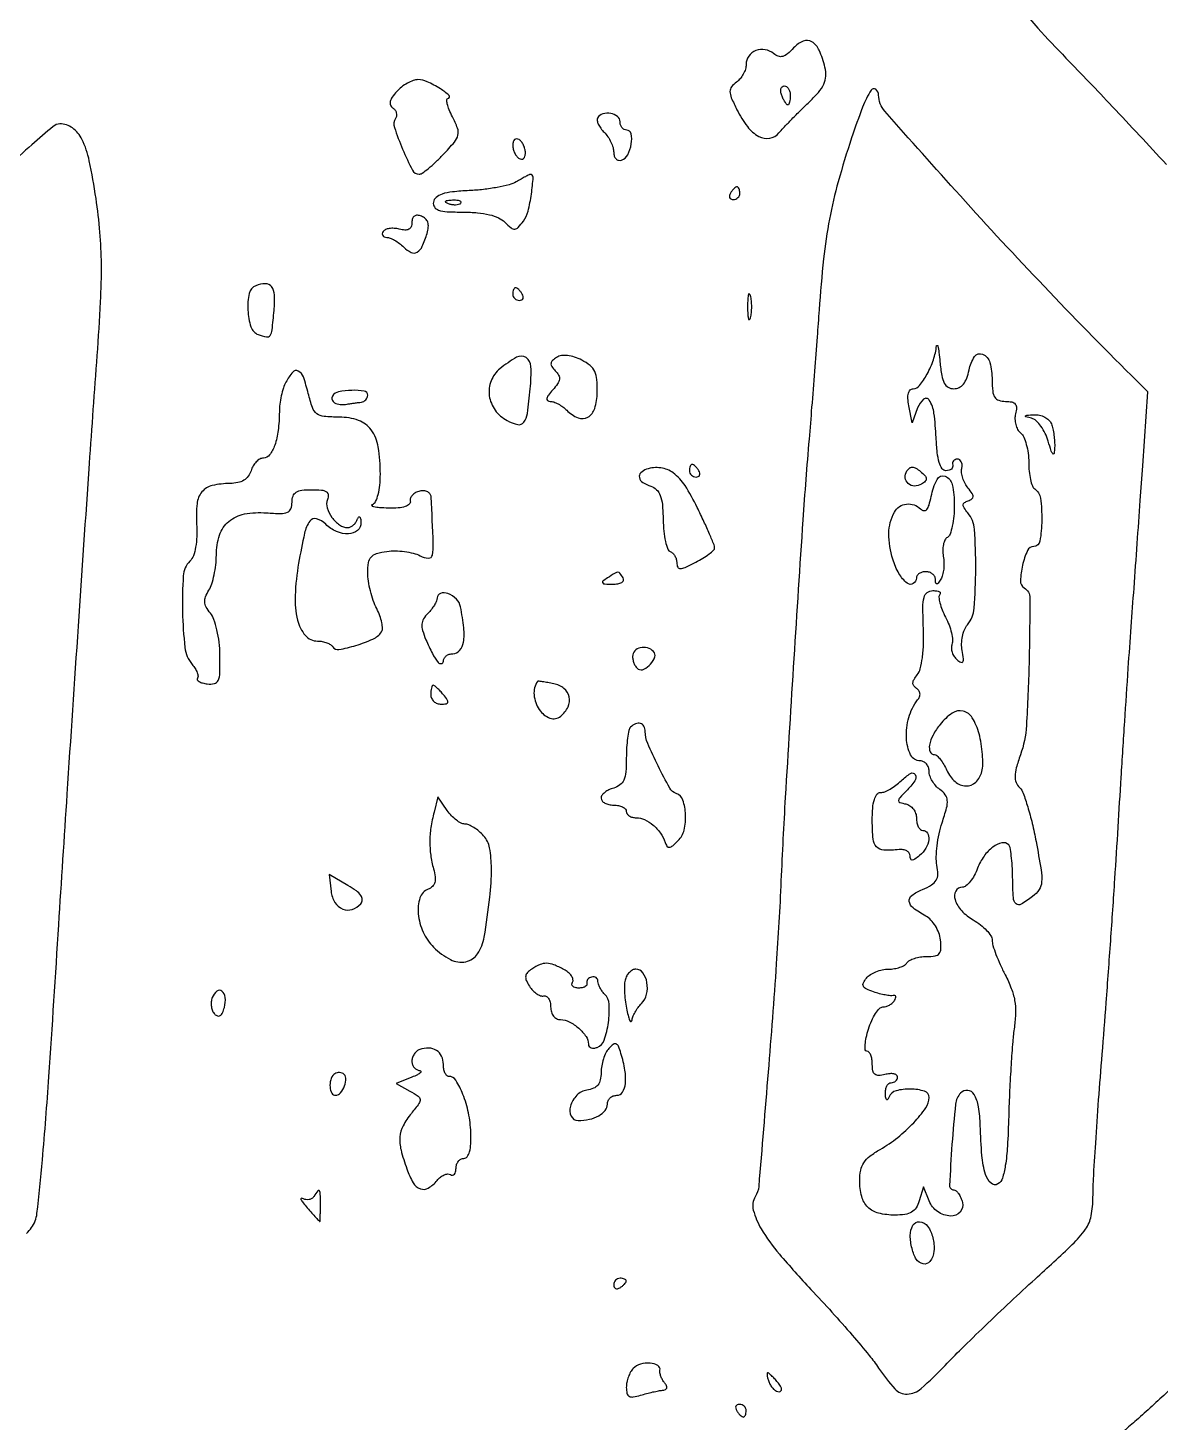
# Model space of a CAD drawing. Extents: x 0 to 5034, y 0 to 2560.
# Drawn here: x 2512.1 to 2691.6, y 747.2 to 968.2 of the extents above; entities that cross this region are included whole.
import ezdxf

# ---------------------------------------------------------------- set-up
doc = ezdxf.new("R2010")
doc.units = 0

msp = doc.modelspace()

# ---------------------------------------------------------------- linework, layer by layer
for points in [[(2669.770498, 971.151435, 0.027545), (2672.237682, 968.156867, 0.006436), (2676.707455, 963.426543, -0.003534), (2684.049603, 955.746197, -0.002148), (2692.626357, 946.567765, -0.002056)], [(2511.905684, 777.094746, 0.038576), (2512.69696, 778.029264, 0.129201), (2513.555437, 780.252545, 0.005425), (2514.414398, 788.756571, 0.005669), (2515.450567, 801.932601, 0.001072), (2517.01712, 826, -0.000764), (2518.355285, 846.755426, -0.000368), (2520.130812, 873.356098, -0.000355), (2521.889425, 899.142476, -0.001145), (2523.109836, 916.280165, 0.005336), (2523.643576, 924.780258, 0.014922), (2523.776087, 930.749063, 0.01916), (2523.543632, 935.803332, 0.015707), (2522.919521, 941.174158, 0.014555), (2521.860062, 947.124487, 0.061967), (2520.69502, 950.535985, 0.122338), (2519.192324, 952.333408, 0.163273), (2517.178571, 952.972511, 0.172345), (2516.13518, 952.582498, 0.005843), (2512.76183, 949.67869, 0.010403), (2508.836784, 946.071471, 0.007)], [(2844.973579, 743.827195, 0.003905), (2841.067807, 747.833485), (2831.059995, 757.939749), (2821.779997, 757.895782, -0.001872), (2803.66588, 757.877792, -0.000389), (2771.848122, 757.990098, -0.000407), (2739.868733, 758.153879, -0.001576), (2720.042856, 758.334051), (2699.585712, 758.584457), (2694.926028, 754.021815, -0.005453), (2692.823216, 752.007243, -0.003526), (2690.34757, 749.719314, -0.003544), (2687.896345, 747.517399, -0.006691), (2685.883172, 745.782116, 0.0036)]]:
    msp.add_lwpolyline(points, format="xyb")
for points in [[(2633.531366, 965.034659, -0.031435), (2632.569007, 964.097031, -0.107239), (2631.804118, 963.683263, -0.154312), (2631.100777, 963.700148, -0.090877), (2630.360943, 964.115407, 0.130905), (2628.995775, 964.745463, 0.137989), (2627.527755, 964.594934, 0.14704), (2626.418057, 963.718629, 0.153794), (2626, 962.391627, -0.077623), (2625.887177, 961.669272, -0.048391), (2625.547588, 960.880571, -0.047323), (2625.049177, 960.148691, -0.061826), (2624.459873, 959.594317, 0.066641), (2623.680583, 958.847, 0.1744), (2623.434445, 958.123511, 0.098057), (2623.647654, 957.137186, 0.013591), (2624.535847, 955.228598, 0.04734), (2626.196556, 952.564059, 0.103881), (2628.006954, 951.002237, 0.167862), (2629.727975, 950.702952, 0.181346), (2631.201803, 951.545317, -0.015708), (2631.915679, 952.352422, -0.004318), (2633.089622, 953.577153, -0.004359), (2634.444729, 954.942644, -0.004539), (2635.805422, 956.265817, 0.02173), (2637.45214, 957.981113, 0.070397), (2638.316305, 959.297271, 0.098423), (2638.626314, 960.541361, 0.072117), (2638.489618, 961.961111, 0.042664), (2637.583708, 964.647505, 0.152507), (2636.411518, 966.002463, 0.243363), (2635.043407, 966.10866, 0.109245)], [(2570.589845, 958.099277, 0.032565), (2569.893517, 957.221182, 0.09067), (2569.570665, 956.506885, 0.153264), (2569.604429, 955.949495, 0.164603), (2569.951169, 955.530179, -0.093008), (2570.316121, 955.197576, -0.096322), (2570.530173, 954.759169, -0.099229), (2570.560819, 954.283535, -0.105415), (2570.403609, 953.844036, 0.22196), (2570.236802, 952.421616, 0.019986), (2571.533915, 948.976255, 0.018697), (2573.093879, 945.640431, 0.281064), (2574.143176, 945, 0.157637), (2574.61995, 945.154145, 0.01478), (2575.610103, 945.914642, 0.017814), (2576.757272, 946.921077, 0.013077), (2577.958199, 948.113675, 0.015014), (2579.738562, 950.09231, 0.115602), (2580.302266, 951.195216, 0.150158), (2580.240447, 952.302408, 0.030856), (2579.441217, 954.113675, -0.020492), (2578.92384, 955.223371, -0.038617), (2578.61494, 956.161484, -0.054881), (2578.527687, 956.822466, -0.408547), (2578.72432, 957.031803, 0.660629), (2578.891817, 957.47385, 0.052008), (2577.523096, 958.539302, 0.030188), (2575.431539, 959.674252, 0.10964), (2573.963858, 960, 0.088392), (2573.207028, 959.86515, 0.040115), (2572.290515, 959.441663, 0.038075), (2571.370176, 958.826587, 0.04252)], [(2642.716802, 950.75, 0.012639), (2640.594914, 943.821533, 0.021233), (2639.211107, 937.896819, 0.019889), (2638.279282, 931.613109, 0.009573), (2637.561015, 923.5, -0.001438), (2637.25328, 919.235279, -0.000691), (2636.835177, 913.765625, -0.000685), (2636.383235, 908.059896, -0.00098), (2635.965495, 903, 0.004281), (2634.99396, 890.202202, 0.000944), (2633.556658, 868.229082, 0.000958), (2632.200745, 846.214665, 0.00404), (2631.519356, 833, -0.006456), (2630.777244, 819.843931, -0.00295), (2629.485338, 802.687534, -0.000547), (2627.993184, 784.565507, -0.118126), (2627.451035, 782.920773, 0.206791), (2627.137267, 780.783114, 0.069848), (2628.394307, 777.82284, 0.041195), (2631.268417, 773.825564, 0.012381), (2636.271445, 768.240467, -0.005518), (2639.605031, 764.620266, -0.005722), (2642.817237, 760.97055, -0.005532), (2645.525231, 757.750387, -0.024559), (2647, 755.765659, 0.036577), (2649.586331, 752.45416, 0.222243), (2651.539904, 751.63455, 0.172821), (2653.739314, 752.519141, 0.020975), (2657.55013, 756.189326, -0.007961), (2660.125234, 758.801922, -0.002949), (2663.830544, 762.40064, -0.002922), (2667.9202, 766.280383, -0.003519), (2671.810229, 769.876683, 0.004452), (2677.706399, 775.34809, 0.049789), (2679.801654, 777.764439, 0.106031), (2680.704334, 779.878345, 0.048636), (2680.990381, 782.876683, -0.014593), (2681.065647, 785.653055, -0.002005), (2681.414368, 791.429401, -0.002301), (2681.886462, 798.269394, -0.001945), (2682.447248, 805.5, 0.001762), (2683.08578, 813.694227, 0.001035), (2683.794714, 823.5, 0.001035), (2684.462851, 833.305935, 0.001767), (2684.975045, 841.5, -0.00092), (2685.455298, 849.397954, -0.000651), (2686.022165, 858.260618, -0.000657), (2686.585807, 866.725032, -0.001393), (2687.049358, 873.280828, 0.000341), (2687.495733, 879.410513, 0.000225), (2688.000774, 886.456045, 0.000227), (2688.485588, 893.306253, 0.00044), (2688.865709, 898.780828), (2689.669057, 910.5), (2687.084528, 913.074227, -0.00659), (2673.22374, 927.248572, -0.006911), (2659.962088, 941.56378, -0.002253), (2647.974539, 954.989018, -0.183101), (2647, 957.56101, 0.237552), (2646.541406, 958.471788, 0.436804), (2645.809039, 958.334148, 0.04923), (2644.47084, 955.653359, 0.010538)], [(2633, 957.5, -0.024748), (2632.971531, 956.925176, -0.039339), (2632.884553, 956.440625, -0.046727), (2632.758929, 956.096084, -0.289661), (2632.606989, 956, -0.222225), (2632.420671, 956.087111, -0.030693), (2632.160341, 956.440625, -0.030395), (2631.887494, 956.925442, -0.02136), (2631.638374, 957.5, -0.055937), (2631.488865, 958.074366, -0.100118), (2631.516384, 958.559375, -0.147206), (2631.710807, 958.877514, -0.184534), (2632.031385, 959, -0.152681), (2632.400789, 958.884506, -0.098158), (2632.715469, 958.559375, -0.08088), (2632.92777, 958.073532, -0.062722)], [(2602.44682, 953.913953, 0.188585), (2602.374546, 953.518537, 0.060176), (2602.561596, 952.939024, 0.0503), (2602.947337, 952.285077, 0.038006), (2603.490809, 951.652048, -0.047593), (2604.06843, 950.952591, -0.037541), (2604.556675, 950.100096, -0.038717), (2604.891387, 949.231155, -0.072698), (2605, 948.488095, 0.077691), (2605.094002, 947.88677, 0.120079), (2605.367188, 947.440345, 0.143859), (2605.774424, 947.219521, 0.133093), (2606.25, 947.244995, 0.198813), (2607.218573, 948.078606, 0.074377), (2607.79218, 949.814411, 0.090764), (2607.775582, 951.417636, 0.359207), (2607.069551, 952, -0.123873), (2606.661643, 952.102632, -0.100779), (2606.314181, 952.391667, -0.090693), (2606.0807, 952.824003, -0.078731), (2606, 953.333333, 0.231951), (2605.591972, 954.165571, 0.124929), (2604.520075, 954.632148, 0.113867), (2603.277986, 954.551572, 0.183438)], [(2589, 949.618034, 0.059645), (2589.074178, 948.99842, 0.050746), (2589.29375, 948.377112, 0.053126), (2589.617096, 947.846464, 0.091204), (2590, 947.5, 0.131946), (2590.379909, 947.386134, 0.190139), (2590.70625, 947.504138, 0.14379), (2590.926373, 947.853366, 0.069308), (2591, 948.381966, 0.059645), (2590.925822, 949.00158, 0.050746), (2590.70625, 949.622888, 0.053126), (2590.382904, 950.153536, 0.091204), (2590, 950.5, 0.131946), (2589.620091, 950.613866, 0.190139), (2589.29375, 950.495862, 0.14379), (2589.073627, 950.146634, 0.069308)], [(2589.535004, 943.799583, -0.067489), (2588.425814, 943.342642, -0.017616), (2586.541771, 942.919805, -0.017575), (2584.34113, 942.586317, -0.017154), (2582.104632, 942.404884, 0.014067), (2579.439893, 942.205256, 0.052028), (2577.791387, 941.859279, 0.096418), (2576.831753, 941.331189, 0.184489), (2576.408113, 940.574892, 0.18568), (2576.580103, 939.810974, 0.167062), (2577.22786, 939.317417, 0.067798), (2578.588099, 939.063357, 0.012316), (2581.159912, 939, -0.022424), (2583.411791, 938.898957, -0.0375), (2585.28118, 938.588359, -0.045842), (2586.746163, 938.084551, -0.090886), (2587.753754, 937.389103, 0.024349), (2588.740356, 936.49418, 0.190556), (2589.319145, 936.307868, 0.195266), (2589.860694, 936.570033, 0.02573), (2590.682326, 937.580232, 0.096845), (2591.41465, 939.142739, 0.025431), (2591.951133, 941.868359, 0.019686), (2592.228013, 944.517751, 0.469742), (2591.75, 944.969591, 0.088202), (2591.583222, 944.91855, 0.003257), (2590.99622, 944.613358, 0.005836), (2590.306021, 944.238411, 0.004058)], [(2623.5, 942, 0.082592), (2623.343488, 941.6179, 0.161196), (2623.3746, 941.29375, 0.182303), (2623.586039, 941.078288, 0.108972), (2623.940983, 941, 0.093332), (2624.345238, 941.076123, 0.09642), (2624.688914, 941.29375, 0.099167), (2624.918938, 941.618444, 0.105053), (2625, 942, 0.042167), (2624.967655, 942.382849, 0.061769), (2624.870461, 942.70625, 0.081139), (2624.727648, 942.92554, 0.210953), (2624.559017, 943, 0.151918), (2624.34829, 942.934461, 0.038439), (2624.066025, 942.70625, 0.035638), (2623.768994, 942.382774, 0.029505)], [(2580.729167, 940.395833, -0.126455), (2580.402231, 940.202593, -0.060344), (2579.916927, 940.123424, -0.05415), (2579.359369, 940.160852, -0.051402), (2578.8125, 940.316886, -0.054073), (2578.395823, 940.538436, -0.470617), (2578.37858, 940.720685, -0.168741), (2578.670344, 940.862007, -0.018894), (2579.416667, 940.921053, -0.028489), (2580.112848, 940.910055, -0.077125), (2580.592839, 940.799335, -0.208169), (2580.77538, 940.614691, -0.296942)], [(2573, 937.351984, -0.092422), (2572.874495, 936.678809, -0.180321), (2572.517189, 936.275873, -0.139038), (2571.904231, 936.143794, -0.047963), (2571.000996, 936.289489, 0.046215), (2570.194768, 936.422423, 0.054994), (2569.424696, 936.392509, 0.064046), (2568.801315, 936.21553, 0.15438), (2568.441979, 935.90612, 0.102532), (2568.316215, 935.560757, 0.178544), (2568.378538, 935.266173, 0.166416), (2568.62319, 935.068682, 0.087554), (2569.012412, 935, -0.097658), (2569.554372, 934.893127, -0.034153), (2570.270298, 934.540491, -0.032368), (2571.025143, 934.034347, -0.032515), (2571.707143, 933.435714, 0.085907), (2572.873431, 932.613601, 0.249227), (2573.82822, 932.657448, 0.154835), (2574.650884, 933.578243, 0.03234), (2575.417407, 935.631575, 0.050072), (2575.607821, 936.608143, 0.102377), (2575.521329, 937.380377, 0.125176), (2575.15712, 937.955358, 0.097986), (2574.529801, 938.350191, 0.073234), (2573.881153, 938.495378, 0.164493), (2573.398677, 938.371117, 0.170326), (2573.101322, 937.984195, 0.079625)], [(2548.25, 927.333333, 0.249411), (2547.212593, 926.105277, 0.065914), (2546.997806, 923.457891, 0.065139), (2547.481504, 920.811447, 0.227171), (2548.643128, 919.58345, 0.043788), (2549.94747, 919.209951, 0.304263), (2550.528681, 919.455243, 0.11783), (2550.840538, 920.31994, 0.005617), (2551.151137, 923.405541, 0.031928), (2551.213243, 925.864277, 0.15052), (2550.751412, 927.18082, 0.245099), (2549.787813, 927.650934, 0.088652)], [(2589, 926, 0.105053), (2589.081062, 925.618444, 0.099167), (2589.311086, 925.29375, 0.09642), (2589.654762, 925.076123, 0.093332), (2590.059017, 925, 0.108972), (2590.413961, 925.078288, 0.182303), (2590.6254, 925.29375, 0.161196), (2590.656512, 925.6179, 0.082592), (2590.5, 926, 0.029505), (2590.231006, 926.382774, 0.035638), (2589.933975, 926.70625, 0.038439), (2589.65171, 926.934461, 0.151918), (2589.440983, 927, 0.210953), (2589.272352, 926.92554, 0.081139), (2589.129539, 926.70625, 0.061769), (2589.032345, 926.382849, 0.042167)], [(2626.232003, 924, 0.011065), (2626.259713, 922.748017, 0.052887), (2626.366341, 922.042188, 0.542911), (2626.521012, 921.99086, 0.161593), (2626.689326, 922.25, 0.039571), (2626.831531, 923.047266, 0.024357), (2626.877971, 924, 0.024357), (2626.831531, 924.952734, 0.039571), (2626.689326, 925.75, 0.161593), (2626.521012, 926.00914, 0.542911), (2626.366341, 925.957812, 0.052887), (2626.259713, 925.251983, 0.011065)], [(2658.932498, 911, 0.11573), (2659.763153, 911.194874, 0.107701), (2660.445882, 911.741845, 0.081463), (2660.973413, 912.667032, 0.039583), (2661.345952, 913.979762, -0.096597), (2662.2159, 916.096184, -0.364429), (2663.488134, 916.474819, -0.22812), (2664.63418, 915.148351, -0.066094), (2665, 912.393011, 0.023577), (2665.084525, 910.601493, 0.116386), (2665.405955, 909.650756, 0.17996), (2666.037743, 909.163515, 0.075349), (2667.116631, 909, -0.04787), (2668.126177, 908.903125, -0.175433), (2668.668948, 908.578757, -0.183853), (2668.863625, 907.99356, -0.053372), (2668.719866, 907.036768, 0.068282), (2668.620162, 906.205882, 0.058898), (2668.738204, 905.334095, 0.061524), (2669.045203, 904.554487, 0.095297), (2669.503235, 903.997316, -0.11496), (2670.002578, 903.33931, -0.037307), (2670.419075, 902.182753, -0.034923), (2670.704359, 900.784477, -0.032873), (2670.8, 899.331368, 0.024341), (2670.869163, 897.911491, 0.030768), (2671.077075, 896.613757, 0.031852), (2671.377777, 895.5838, 0.161622), (2671.743233, 895.12082, -0.218537), (2672.669827, 893.637548, -0.035786), (2672.866039, 890.1703, -0.035553), (2672.577736, 886.829614, -0.368896), (2671.606301, 886, 0.295777), (2670.596236, 885.345208, 0.048124), (2669.814867, 883.020947, 0.047793), (2669.487544, 880.567374, 0.269862), (2670.084954, 879.447495, -0.261075), (2670.984107, 877.826628, -0.004589), (2670.84446, 867.450058, -0.009719), (2670.430303, 857.611983, -0.069531), (2669.485251, 852.958197, 0.015961), (2668.829067, 850.890271, 0.062582), (2668.628922, 849.569072, 0.103257), (2668.804999, 848.60388, 0.098212), (2669.353739, 847.77001, -0.106892), (2669.915724, 846.883201, -0.013742), (2670.637219, 844.737578, -0.015544), (2671.353448, 842.1069, -0.012389), (2671.966448, 839.230256, -0.00577), (2672.755243, 834.733298, -0.056402), (2672.850378, 832.809695, -0.13228), (2672.441444, 831.60125, -0.083613), (2671.414128, 830.512059, -0.027447), (2669.576708, 829.274057, -0.338952), (2668.790396, 829.36534, -0.188545), (2668.36461, 830.296419, -0.010271), (2668.247569, 833.577482, 0.010913), (2668.181296, 835.370703, 0.015188), (2668.038292, 836.970733, 0.011575), (2667.85065, 838.277095, 0.156148), (2667.632312, 838.701021, 0.256695), (2666.553665, 839.014533, 0.106316), (2665.128099, 838.358121, 0.077338), (2663.709366, 836.903987, 0.064535), (2662.693038, 834.997722, -0.034941), (2662.165726, 833.850302, -0.044271), (2661.517683, 832.880581, -0.050664), (2660.851087, 832.205189, -0.174415), (2660.280762, 832, 0.273331), (2659.237403, 831.383583, 0.208898), (2659.113525, 830.035995, 0.107623), (2660.172087, 828.248328, 0.076251), (2662.006323, 826.79651, -0.03532), (2663.151978, 826.032835, -0.040805), (2664.120607, 825.148179, -0.045055), (2664.79535, 824.277102, -0.143221), (2665, 823.577304, 0.075087), (2665.125076, 822.749128, 0.015241), (2665.608104, 821.340156, 0.015753), (2666.277664, 819.721643, 0.014184), (2667.070142, 818.089934, -0.028278), (2668.040659, 815.939502, -0.048563), (2668.565376, 814.04617, -0.049208), (2668.711199, 812.104699, -0.02992), (2668.519789, 809.80914, 0.01567), (2668.262322, 807.513203, 0.004284), (2668.00094, 803.877449, 0.004327), (2667.775461, 799.747821, 0.004496), (2667.624825, 795.667282, -0.007385), (2667.422558, 790.930632, -0.024945), (2667.090821, 787.851585, -0.036313), (2666.621917, 785.847146, -0.179472), (2665.925177, 784.944865, -0.341343), (2664.821069, 785.055429, -0.130324), (2663.954836, 786.455945, -0.052513), (2663.379509, 789.450654, -0.014915), (2663.118315, 794.190983, 0.033413), (2662.841638, 797.189303, 0.096062), (2662.127615, 799.143231, 0.236292), (2661.125751, 799.778114, 0.23179), (2660.004825, 799.362868, 0.165528), (2659.196043, 797.610491, 0.008305), (2658.635142, 791.232319, 0.005807), (2658.2459, 784.697298, 0.428307), (2658.910587, 784, -0.185366), (2659.276164, 783.859647, -0.058556), (2659.668878, 783.4125, -0.049355), (2660.026587, 782.765533, -0.037683), (2660.289749, 782, -0.253431), (2659.919607, 780.4916, -0.223921), (2658.410543, 779.865675, -0.141941), (2656.361554, 780.566116, -0.144113), (2655.018837, 782.25), (2654.102122, 784.5), (2653.43443, 782.25, -0.069177), (2652.940686, 781.16371, -0.119893), (2652.231026, 780.479136, -0.097363), (2651.175341, 780.112047, -0.035148), (2649.583369, 780, -0.060352), (2647.003267, 780.312566, -0.13464), (2645.290671, 781.267792, -0.136594), (2644.319887, 782.952216, -0.062914), (2644, 785.484392, -0.050418), (2644.164057, 787.107239, -0.095311), (2644.664095, 788.318378, -0.084483), (2645.625012, 789.349517, -0.033139), (2647.25, 790.427717, 0.038732), (2650.024274, 792.31345, 0.035236), (2652.569855, 794.660545, 0.035241), (2654.47037, 796.986627, 0.154869), (2655, 798.655539, 0.327477), (2654.278866, 799.638508, 0.07263), (2652.090364, 799.991483, 0.067027), (2649.760169, 799.712992, 0.237961), (2648.662281, 798.75, -0.051902), (2648.45138, 798.351958, -0.449116), (2648.275306, 798.327933, -0.185333), (2648.137165, 798.583427, -0.021021), (2648.078947, 799.25, -0.055301), (2648.122799, 799.919486, -0.077299), (2648.316941, 800.485937, -0.09916), (2648.624788, 800.864954, -0.174481), (2649, 801, 0.089443), (2649.381793, 801.068848, 0.095162), (2649.70625, 801.266249, 0.099841), (2649.923325, 801.560593, 0.10954), (2650, 801.90638, 0.24384), (2649.842465, 802.210205, 0.106581), (2649.4125, 802.392877, 0.070464), (2648.766322, 802.424365, 0.040966), (2648, 802.289749, -0.050807), (2647.017416, 802.136971, -0.183395), (2646.42445, 802.326936, -0.178606), (2646.097375, 802.867031, -0.047795), (2646, 803.883369, 0.038323), (2645.937784, 804.693907, 0.057306), (2645.75008, 805.37824, 0.075309), (2645.474981, 805.84505, 0.225704), (2645.149208, 806, -0.378394), (2644.89177, 806.227383, -0.048444), (2644.870134, 807.028125, -0.037462), (2645.034708, 808.157634, -0.020944), (2645.393898, 809.5, -0.029181), (2645.900928, 810.840197, -0.039948), (2646.518994, 811.971875, -0.045158), (2647.15219, 812.771122, -0.205457), (2647.685673, 813, 0.074672), (2648.190216, 813.075773, 0.053157), (2648.716601, 813.301028, 0.053084), (2649.18451, 813.632698, 0.073764), (2649.515313, 814.024777, 0.047582), (2649.702345, 814.403722, 0.15042), (2649.720467, 814.683048, 0.272341), (2649.583602, 814.825443, 0.135189), (2649.32433, 814.826652, -0.090938), (2648.863045, 814.788411, -0.019586), (2648.065744, 814.899005, -0.019834), (2647.139367, 815.102915, -0.01779), (2646.19735, 815.385973, -0.027934), (2645.046347, 815.850146, -0.16591), (2644.58652, 816.294252, -0.236644), (2644.581585, 816.829285, -0.059372), (2645.069795, 817.584098, -0.079142), (2645.688235, 818.126641, -0.044307), (2646.580776, 818.584079, -0.042835), (2647.589475, 818.895479, -0.053505), (2648.563428, 819, 0.039551), (2649.496232, 819.073901, 0.04255), (2650.382443, 819.29375, 0.046682), (2651.100548, 819.61574, 0.126268), (2651.5, 820, -0.132937), (2651.910496, 820.384645, -0.044758), (2652.673037, 820.70625, -0.040786), (2653.620334, 820.92619, -0.036668), (2654.625439, 821, 0.039518), (2655.958135, 821.105496, 0.18243), (2656.61844, 821.482583, 0.170486), (2656.890317, 822.219839, 0.033626), (2656.816422, 823.649138, 0.061057), (2656.547484, 824.744121, 0.047671), (2656.005449, 825.84347, 0.048953), (2655.288973, 826.783663, 0.079825), (2654.5, 827.399138, -0.032689), (2652.468307, 828.697176, -0.203887), (2651.852943, 829.736317, -0.277706), (2652.26307, 830.68157, -0.055467), (2653.938414, 831.616152, 0.034779), (2655.397337, 832.352757, 0.124527), (2656.130528, 833.08517, 0.136961), (2656.389506, 834.035995, 0.045676), (2656.247661, 835.484777, -0.054677), (2656.143016, 836.795994, -0.022929), (2656.276687, 838.564128, -0.022357), (2656.594346, 840.459972, -0.02702), (2657.066451, 842.201349, 0.012974), (2657.774215, 844.548868, 0.084301), (2657.895381, 845.772789, 0.148811), (2657.565295, 846.636663, 0.069861), (2656.698977, 847.478163, -0.055668), (2656.048963, 848.074782, -0.046113), (2655.499074, 848.837232, -0.048025), (2655.123607, 849.641686, -0.085383), (2655, 850.360243, 0.083599), (2654.894559, 850.986467, 0.092915), (2654.590803, 851.518321, 0.100545), (2654.138327, 851.873979, 0.116966), (2653.606989, 852, -0.288388), (2652.07358, 852.964664, -0.101399), (2651.41295, 855.600119, -0.079054), (2651.792556, 858.907426, -0.098593), (2653.186446, 861.660972, 0.072019), (2653.489357, 862.188343, 0.120228), (2653.559534, 862.692644, 0.132521), (2653.389349, 863.13862, 0.0976), (2653, 863.5, -0.100459), (2652.575334, 863.898659, -0.170111), (2652.442114, 864.362411, -0.120326), (2652.615254, 864.928608, -0.039135), (2653.123158, 865.648396, 0.112694), (2653.609767, 866.610438, 0.028172), (2653.940099, 868.351379, 0.025622), (2654.116137, 870.548483, 0.017379), (2654.100981, 873.059369, -0.008782), (2654.024435, 876.354516, -0.063131), (2654.215108, 877.930072, -0.168143), (2654.719812, 878.700921, -0.165982), (2655.595932, 879, -0.034409), (2656.221246, 878.956915, -0.094332), (2656.638854, 878.815882, -0.228674), (2656.782935, 878.608579, -0.240259), (2656.706549, 878.373216, 0.225938), (2656.556421, 877.950135, 0.035935), (2656.714046, 877.060029, 0.033833), (2657.070964, 875.963742, 0.02372), (2657.612236, 874.782959, -0.029222), (2658.160961, 873.550314, -0.031909), (2658.543876, 872.297371, -0.033698), (2658.727924, 871.195005, -0.116642), (2658.631795, 870.482856, 0.10103), (2658.533223, 869.890995, 0.070019), (2658.65247, 869.221066, 0.066746), (2658.962549, 868.577938, 0.074014), (2659.422441, 868.064368, 0.048311), (2660.058801, 867.632573, 0.407859), (2660.361178, 867.717855, 0.165466), (2660.456324, 868.203639, 0.013585), (2660.245324, 869.497002, -0.054432), (2660.15865, 870.576392, -0.043188), (2660.292914, 871.739248, -0.044589), (2660.61238, 872.808263, -0.078463), (2661.082324, 873.599195, 0.154514), (2662.143231, 876.208868, 0.01881), (2662.405422, 882.462251, 0.01871), (2662.198095, 888.718206, 0.156811), (2661.158262, 891.309306, -0.025846), (2660.565579, 892.103609, -0.155038), (2660.423966, 892.59288, -0.242438), (2660.619259, 892.949016, -0.067338), (2661.208262, 893.240133, 0.068862), (2661.803935, 893.536799, 0.250201), (2661.993145, 893.89946, 0.148649), (2661.833959, 894.405813, 0.02256), (2661.189127, 895.26319, -0.051459), (2660.710526, 895.982451, -0.043022), (2660.354641, 896.828175, -0.044895), (2660.164736, 897.667193, -0.084219), (2660.189127, 898.360234, 0.062824), (2660.233878, 898.934754, 0.097692), (2660.114931, 899.41558, 0.129129), (2659.855507, 899.727282, 0.165038), (2659.5, 899.834423, 0.094361), (2659.137579, 899.752399, 0.121521), (2658.867188, 899.545737, 0.127614), (2658.7323, 899.245693, 0.110339), (2658.75, 898.9, -0.151578), (2658.739757, 898.557749, -0.136154), (2658.538434, 898.264375, -0.106579), (2658.165295, 898.067085, -0.06861), (2657.678711, 898, -0.250225), (2657.078156, 898.320623, -0.075565), (2656.623694, 899.287989, -0.045203), (2656.301614, 900.89332, -0.015688), (2656.121488, 903.25, 0.021649), (2655.777628, 907.138526, 0.106638), (2655.039528, 909.199086, 0.461128), (2654.130525, 909.336673, 0.126307), (2653.184998, 907.971061), (2652.309029, 905.60309), (2651.793186, 908.301545, -0.031386), (2651.647194, 909.452855, -0.078151), (2651.725458, 910.295597, -0.133353), (2652.013267, 910.805656, -0.200609), (2652.478157, 911, 0.231127), (2653.495647, 911.496883, 0.041057), (2654.691301, 913.321148, 0.042105), (2655.692735, 915.600604, 0.056949), (2656.174707, 917.797053, -0.450614), (2656.28613, 917.876908, -0.290377), (2656.410539, 917.751322, -0.024605), (2656.573021, 916.783199, -0.006814), (2656.732205, 915.25, 0.018813), (2657.005816, 913.114792, 0.078322), (2657.414512, 911.887247, 0.144045), (2658.035333, 911.239065, 0.130949)], [(2586.96003, 914.168718, 0.130073), (2585.560104, 912.2545, 0.128256), (2585.280394, 909.887671, 0.122873), (2586.196186, 907.608111, 0.113704), (2588.097454, 905.947844, 0.068302), (2589.788944, 905.320791, 0.298009), (2590.740118, 905.679516, 0.123594), (2591.314053, 907.096056, 0.010805), (2591.771909, 910.978013, 0.031898), (2591.88531, 914.518562, 0.243), (2591.09886, 915.929459, 0.283483), (2589.605632, 915.978828, 0.040331)], [(2595.949226, 915.96862, 0.047034), (2595.283793, 915.465298, 0.185264), (2595.058356, 915.013523, 0.178953), (2595.189341, 914.516499, 0.043417), (2595.744706, 913.855294, -0.071509), (2596.269308, 913.154543, -0.160075), (2596.388542, 912.508074, -0.119204), (2596.107171, 911.787677, -0.03149), (2595.331359, 910.813654, 0.022917), (2594.663279, 910.003758, 0.105137), (2594.408341, 909.454285, 0.29005), (2594.520444, 909.137075, 0.168181), (2594.916441, 909, -0.086394), (2595.486809, 908.900706, -0.036741), (2596.197871, 908.584726, -0.034949), (2596.925087, 908.127289, -0.038529), (2597.556556, 907.586301, 0.098519), (2599.344174, 906.391993, 0.23533), (2600.893937, 906.500122, 0.188685), (2601.985025, 907.888966, 0.066461), (2602.396312, 910.434416, 0.02812), (2602.338312, 912.450674, 0.091243), (2601.986759, 913.736095, 0.110043), (2601.244197, 914.676942, 0.051648), (2599.940867, 915.531284, 0.038009), (2598.777495, 916.024592, 0.054038), (2597.68157, 916.266326, 0.06371), (2596.718231, 916.248868, 0.102407)], [(2553.035184, 912.065741, 0.045728), (2552.636873, 911.123659, 0.022826), (2552.300074, 909.872547, 0.02245), (2552.067195, 908.535382, 0.030682), (2551.986345, 907.315741, -0.029232), (2551.80074, 904.387347, -0.053023), (2551.259596, 902.051893, -0.074313), (2550.45252, 900.509148, -0.239544), (2549.450756, 900, 0.131824), (2548.900324, 899.852313, 0.068504), (2548.334879, 899.4125, 0.060629), (2547.840663, 898.764846, 0.055904), (2547.5, 898, -0.083877), (2547.050517, 897.125325, -0.095999), (2546.355445, 896.494059, -0.08458), (2545.39974, 896.115485, -0.050716), (2544.182612, 895.984687, 0.054574), (2541.351628, 895.658403, 0.165351), (2539.722014, 894.655856, 0.1482), (2538.937076, 892.785128, 0.041133), (2538.870145, 889.568058, -0.023774), (2538.897641, 887.587078, -0.035955), (2538.716053, 885.872867, -0.042512), (2538.3523, 884.518518, -0.109949), (2537.812566, 883.669709, 0.181745), (2536.763143, 881.356099, 0.021906), (2536.635197, 875.661004, 0.023422), (2537.023971, 869.967609, 0.14544), (2538.161903, 867.304918, -0.034478), (2538.637604, 866.643906, -0.048083), (2538.960059, 865.991061, -0.058112), (2539.099425, 865.437386, -0.21008), (2539, 865.096305, 0.327234), (2538.983622, 864.845762, 0.122172), (2539.254257, 864.588315, 0.063658), (2539.809334, 864.360052, 0.030253), (2540.567685, 864.20434, 0.092973), (2541.682292, 864.252727, 0.237202), (2542.286548, 864.756124, 0.096286), (2542.549652, 865.941439, 0.010071), (2542.567685, 868.800792, 0.025998), (2542.435795, 870.801752, 0.026476), (2542.097137, 872.765903, 0.027436), (2541.620223, 874.4336, 0.090085), (2541.060164, 875.427653, -0.044097), (2540.395382, 876.389775, -0.11245), (2540.152301, 877.19689, -0.112746), (2540.283042, 878.028328, -0.044462), (2540.810164, 879.067632, 0.061786), (2541.267676, 880.052625, 0.025076), (2541.650486, 881.484294, 0.024349), (2541.912554, 883.083357, 0.028447), (2542, 884.619136, -0.07918), (2542.505189, 887.789249, -0.139384), (2543.976752, 889.972655, -0.130474), (2546.457769, 891.144567, -0.065278), (2549.948211, 891.324246, 0.014624), (2552.209184, 891.211797, 0.103619), (2553.283155, 891.41395, 0.209149), (2553.815164, 891.967134, 0.088615), (2554, 893.001867, -0.082712), (2554.163354, 893.982595, -0.168874), (2554.638736, 894.589223, -0.114798), (2555.537779, 894.910204, -0.028589), (2557.106989, 895, -0.021296), (2558.658923, 894.933869, -0.11964), (2559.44063, 894.671935, -0.242394), (2559.727955, 894.185698, -0.106527), (2559.609862, 893.425699, 0.168506), (2559.5673, 892.117884, 0.082666), (2560.325727, 890.611038, 0.081547), (2561.545427, 889.412121, 0.154736), (2562.845238, 889, 0.110018), (2563.260594, 889.092513, 0.064816), (2563.691244, 889.367188, 0.060018), (2564.071207, 889.772041, 0.06265), (2564.337719, 890.25, -0.051902), (2564.54862, 890.648042, -0.449116), (2564.724694, 890.672067, -0.185333), (2564.862835, 890.416573, -0.021021), (2564.921053, 889.75, -0.237392), (2564.38504, 888.553167, -0.161479), (2562.963829, 888.012735, -0.111896), (2561.048761, 888.360592, -0.096006), (2559.347952, 889.509191, 0.120619), (2557.900042, 890.387616, 0.327667), (2556.828278, 890.022852, 0.098553), (2555.980536, 888.088247, 0.011028), (2555.047003, 883.34851, 0.031973), (2554.489148, 878.226634, 0.071135), (2554.870059, 874.330905, 0.116678), (2556.108322, 871.904058, 0.220128), (2558.062303, 871, -0.045645), (2558.800157, 870.9325, -0.045751), (2559.512921, 870.732246, -0.049776), (2560.099327, 870.438196, -0.113724), (2560.445306, 870.088496, 0.308901), (2561.422055, 869.654629, 0.028548), (2564.131245, 870.312652, 0.03296), (2566.822419, 871.329455, 0.130722), (2568.176979, 872.440867, 0.165102), (2568.343644, 872.986481, 0.042321), (2568.235921, 873.915949, 0.038441), (2567.92345, 875.015762, 0.030907), (2567.426979, 876.141207, -0.035379), (2566.880152, 877.411418, -0.02258), (2566.419175, 878.952582, -0.022671), (2566.102723, 880.512475, -0.038724), (2566, 881.836841, -0.038466), (2566.122877, 883.431685, -0.145762), (2566.547255, 884.325513, -0.139711), (2567.403369, 884.862744, -0.034278), (2569.04434, 885.219816, -0.04007), (2570.371514, 885.307045, -0.02946), (2571.842318, 885.198939, -0.030031), (2573.230443, 884.928638, -0.056706), (2574.29434, 884.521305, 0.103366), (2575.623616, 884.149206, 0.37919), (2576.259345, 884.640502, 0.057288), (2576.392578, 886.449217, 0.001816), (2576.063815, 893.823324, 0.141308), (2575.902085, 894.297128, 0.121263), (2575.504683, 894.6455, 0.100908), (2574.923573, 894.810882, 0.072988), (2574.25, 894.763934, 0.066051), (2573.599713, 894.528611, 0.082719), (2573.0875, 894.1439, 0.098335), (2572.789373, 893.674146, 0.145115), (2572.75, 893.19061, -0.264027), (2572.591559, 892.694799, -0.109858), (2571.962517, 892.329286, -0.059823), (2570.846114, 892.11685, -0.0224), (2569.25, 892.078947, -0.012966), (2567.887491, 892.143006, -0.0391), (2566.96875, 892.282867, -0.182733), (2566.693132, 892.467692, -0.484869), (2566.75, 892.662281, 0.18966), (2567.25232, 893.13818, 0.045811), (2567.648057, 894.236004, 0.038814), (2567.913111, 895.7193, 0.024814), (2568, 897.469026, 0.039258), (2567.661854, 901.769132, 0.117259), (2566.546208, 904.480129, 0.153337), (2564.542255, 905.980388, 0.084785), (2561.5, 906.5, -0.021811), (2559.073047, 906.605921, -0.14179), (2557.944466, 907.042273, -0.146667), (2557.242811, 908.006836, -0.02387), (2556.573635, 910.25, 0.023119), (2555.792322, 912.883487, 0.19285), (2554.992231, 913.803739, 0.346656), (2554.107511, 913.630583, 0.054739)], [(2560.403822, 909.844381, 0.225747), (2560.339763, 909.261837, 0.185961), (2560.747805, 908.779597, 0.106071), (2561.622194, 908.519167, 0.057278), (2562.75, 908.560134, -0.001731), (2563.30154, 908.641957, -0.001195), (2563.926562, 908.730946, -0.001204), (2564.527973, 908.813631, -0.002466), (2565, 908.875, 0.093508), (2565.381863, 908.99767, 0.085679), (2565.70625, 909.253741, 0.086337), (2565.924135, 909.601761, 0.097084), (2566, 909.988798, 0.370673), (2565.455888, 910.621905, 0.044206), (2563.460549, 910.746884, 0.042907), (2561.364755, 910.5121, 0.207895)], [(2674.393011, 905.418213, -0.038414), (2674.619665, 904.657621, -0.018972), (2674.795204, 903.664163, -0.018705), (2674.900085, 902.614039, -0.025933), (2674.909812, 901.668213, -0.025199), (2674.824844, 900.746851, -0.617932), (2674.635901, 900.683933, -0.120164), (2674.373348, 901.115977, -0.006294), (2673.899716, 902.67862, 0.042755), (2673.419035, 903.92842, 0.044832), (2672.738935, 905.057288, 0.049201), (2671.972931, 905.912971, 0.122187), (2671.239904, 906.312619, -0.008658), (2670.350163, 906.562025, -0.512562), (2670.30322, 906.697794, -0.22429), (2670.503201, 906.811001, -0.00494), (2671.643011, 906.883999, -0.069824), (2672.507606, 906.810031, -0.066333), (2673.334816, 906.501275, -0.070983), (2674.000793, 906.014235, -0.108226)], [(2610.212258, 898.237419, 0.113376), (2609.283001, 897.67083, 0.265474), (2609.066955, 896.915223, 0.190139), (2609.619431, 896.135224, 0.067953), (2610.873725, 895.540078, -0.115806), (2611.789175, 894.993921, -0.112249), (2612.378605, 894.09177, -0.066327), (2612.709705, 892.629758, -0.017547), (2612.842033, 890.233254, 0.020346), (2612.953362, 888.403127, 0.029443), (2613.211892, 886.804295, 0.029192), (2613.561047, 885.578764, 0.232333), (2613.968308, 885.177231, -0.111969), (2614.362788, 884.938208, -0.069928), (2614.69694, 884.510664, -0.064648), (2614.922926, 883.968086, -0.066482), (2615, 883.390987, 0.10967), (2615.147735, 882.725542, 0.301188), (2615.538881, 882.48639, 0.100073), (2616.314542, 882.672762, 0.010491), (2618, 883.5, 0.017753), (2619.14927, 884.147014, 0.025121), (2620.119184, 884.808417, 0.02318), (2620.83974, 885.409289, 0.209834), (2621.001477, 885.77568, 0.098387), (2620.905635, 886.263232, 0.00385), (2620.194273, 887.955447, 0.006708), (2619.305541, 889.950604, 0.004674), (2618.251477, 892.179032, 0.030622), (2616.30491, 895.639554, 0.08807), (2614.43537, 897.649159, 0.130349), (2612.4533, 898.455958, 0.112745)], [(2617, 898, 0.105053), (2617.081062, 897.618444, 0.099167), (2617.311086, 897.29375, 0.09642), (2617.654762, 897.076123, 0.093332), (2618.059017, 897, 0.108972), (2618.413961, 897.078288, 0.182303), (2618.6254, 897.29375, 0.161196), (2618.656512, 897.6179, 0.082592), (2618.5, 898, 0.029505), (2618.231006, 898.382774, 0.035638), (2617.933975, 898.70625, 0.038439), (2617.65171, 898.934461, 0.151918), (2617.440983, 899, 0.210953), (2617.272352, 898.92554, 0.081139), (2617.129539, 898.70625, 0.061769), (2617.032345, 898.382849, 0.042167)], [(2653.805694, 895.879912, -0.145068), (2652.685679, 895.575421, -0.178498), (2651.684788, 895.970503, -0.190841), (2651.222508, 896.893282, -0.161596), (2651.47616, 897.961426, -0.087671), (2651.888969, 898.424132, -0.177312), (2652.346715, 898.574026, -0.127983), (2652.902584, 898.408692, -0.037278), (2653.636362, 897.88683, -0.031068), (2654.336713, 897.228024, -0.168998), (2654.545505, 896.75923, -0.222471), (2654.390774, 896.340083, -0.056503)], [(2659, 892.559017, -0.022877), (2658.91989, 890.809044, -0.029798), (2658.678588, 889.223929, -0.03037), (2658.33044, 887.972653, -0.172977), (2657.90583, 887.4418, 0.140975), (2657.518467, 887.015103, 0.060806), (2657.263245, 886.283257, 0.053411), (2657.166359, 885.384328, 0.047418), (2657.254801, 884.447429, -0.039734), (2657.362944, 883.46337, -0.034293), (2657.322881, 882.424067, -0.035786), (2657.153014, 881.483246, -0.078906), (2656.864283, 880.814646, -0.014819), (2656.434473, 880.179296, -0.221097), (2656.206593, 880.051472, -0.398344), (2656.056536, 880.173354, -0.029567), (2656.015313, 880.75, 0.118755), (2655.894248, 881.226808, 0.099323), (2655.563873, 881.632812, 0.09112), (2655.07407, 881.905509, 0.081749), (2654.5, 882, 0.064853), (2653.926543, 881.925306, 0.082425), (2653.440625, 881.70625, 0.098894), (2653.115568, 881.381354, 0.148195), (2653, 881, -0.265849), (2652.49063, 880.109703, -0.309468), (2651.535371, 880.175529, -0.097094), (2650.230367, 881.699429, -0.053068), (2649.249277, 883.965673, -0.076462), (2648.629287, 888.070883, -0.126384), (2649.505794, 891.44481, -0.24351), (2651.425697, 892.723269, -0.227599), (2653.6625, 891.9375, 0.159932), (2654.175614, 891.678003, 0.261916), (2654.619118, 891.845588, 0.103727), (2654.998657, 892.556333, 0.021595), (2655.3375, 893.9375, -0.066885), (2656.258649, 896.618333, -0.38391), (2657.54195, 897.12072, -0.257821), (2658.672871, 895.794725, -0.050421)], [(2604, 881, 0.025105), (2603.283036, 880.483883, 0.418214), (2603.255355, 880.219823, 0.210879), (2603.59016, 880.050865, 0.011265), (2604.809017, 880.015313, 0.040942), (2605.660528, 880.079473, 0.092833), (2606.266583, 880.295345, 0.175006), (2606.538683, 880.620381, 0.229941), (2606.5, 881, 0.023248), (2605.993465, 881.740301, 0.235263), (2605.669081, 881.901875, 0.137706), (2605.248743, 881.78387, 0.006588)], [(2577, 877.840088, -0.10222), (2576.901393, 877.362799, -0.032904), (2576.570269, 876.716152, -0.031251), (2576.096946, 876.026543, -0.03036), (2575.537086, 875.394229, 0.06167), (2574.859386, 874.525002, 0.116767), (2574.592842, 873.682913, 0.091317), (2574.702604, 872.671126, 0.027825), (2575.227018, 871.215658, 0.017349), (2576.254537, 869.011126, 0.052817), (2577.153918, 867.627496, 0.270103), (2577.684444, 867.427042, 0.366287), (2578, 867.8, -0.124206), (2578.115468, 868.257657, -0.10078), (2578.440625, 868.6475, -0.090584), (2578.926996, 868.909471, -0.078509), (2579.5, 869, 0.223024), (2580.577024, 869.505551, 0.133383), (2581.175368, 870.817606, 0.068343), (2581.234636, 873.08029, 0.02179), (2580.717187, 876.416871, 0.147833), (2580.049726, 877.665313, 0.105547), (2578.712441, 878.53378, 0.170245), (2577.531326, 878.567333, 0.326386)], [(2608, 868.559017, 0.055393), (2608.06577, 867.967172, 0.049543), (2608.260466, 867.380346, 0.052551), (2608.547032, 866.884873, 0.097268), (2608.886693, 866.570027, 0.262915), (2609.796164, 866.534193, 0.093927), (2610.857731, 867.361689, 0.097507), (2611.519034, 868.49822, 0.287006), (2611.324657, 869.342009, 0.126742), (2610.345909, 869.919767, 0.128809), (2609.216165, 869.947916, 0.150796), (2608.339635, 869.433598, 0.187354)], [(2592.923489, 864.611328, 0.176053), (2592.371588, 862.481824, 0.123898), (2593.207949, 860.128592, 0.157789), (2594.889642, 858.796889, 0.268566), (2596.605946, 859.087927, 0.109005), (2597.756089, 860.567059, 0.165237), (2597.943421, 862.171211, 0.173602), (2597.118469, 863.501645, 0.121364), (2595.5, 864.244751, 0.00455), (2594.53607, 864.419941, 0.007339), (2593.7119, 864.549569, 0.002338), (2593.003636, 864.646961, 0.282323)], [(2576, 862.5, 0.107348), (2576.124301, 861.927707, 0.099536), (2576.476593, 861.440625, 0.095788), (2577.003059, 861.114059, 0.091307), (2577.622445, 861, 0.035496), (2578.434686, 861.057736, 0.304492), (2578.691858, 861.28931, 0.217533), (2578.618371, 861.689039, 0.020633), (2578, 862.5, 0.013852), (2577.495645, 863.074554, 0.019119), (2577.00989, 863.559375, 0.016008), (2576.587584, 863.925448, 0.172217), (2576.377555, 864, 0.294983), (2576.231422, 863.90557, 0.044235), (2576.110907, 863.559375, 0.037907), (2576.027334, 863.07485, 0.023761)], [(2656.75, 857.783364, 0.044493), (2655.634603, 856.10015, 0.077202), (2655.073116, 854.523875, 0.143572), (2655.178005, 853.446985, 0.306191), (2655.839485, 853, -0.190598), (2656.235938, 852.843176, -0.037004), (2656.766975, 852.265625, -0.034577), (2657.320433, 851.457269, -0.025934), (2657.818046, 850.5, 0.105072), (2659.13159, 848.724317, 0.174343), (2660.842514, 848.04234, 0.203929), (2662.402067, 848.644108, 0.139467), (2663.36319, 850.310928, 0.056704), (2663.515774, 851.454726, 0.023079), (2663.473605, 853.026686, 0.022479), (2663.271932, 854.728995, 0.026639), (2662.924594, 856.310928, 0.066014), (2661.856095, 858.829468, 0.203654), (2660.399127, 859.905005, 0.213656), (2658.667181, 859.577504, 0.072319)], [(2607.666667, 857.333333, 0.146449), (2607.405906, 856.849788, 0.017016), (2607.195833, 855.623844, 0.019287), (2607.048705, 854.113523, 0.014636), (2607, 852.449965, -0.019611), (2606.914038, 850.25913, -0.080389), (2606.600416, 848.971233, -0.132239), (2605.991183, 848.189884, -0.097763), (2605, 847.710251, 0.048178), (2604.234879, 847.429173, 0.057927), (2603.5875, 847.019623, 0.068086), (2603.146168, 846.550651, 0.156018), (2603, 846.09362, 0.177236), (2603.152739, 845.676265, 0.092449), (2603.5875, 845.321251, 0.072558), (2604.234809, 845.0809, 0.052716), (2605, 845, -0.048028), (2605.765418, 844.926307, -0.068025), (2606.4125, 844.70625, -0.088204), (2606.848523, 844.381882, -0.191087), (2607, 844, 0.154765), (2607.120948, 843.618614, 0.09778), (2607.461607, 843.29375, 0.080164), (2607.97055, 843.074515, 0.061768), (2608.571429, 843, -0.110128), (2609.895584, 842.704767, -0.06729), (2611.246632, 841.832829, -0.063472), (2612.397244, 840.56387, -0.072125), (2613.133929, 839.098214, 0.075582), (2613.443664, 838.492404, 0.275846), (2613.823768, 838.327655, 0.144684), (2614.348088, 838.559723, 0.020337), (2615.227623, 839.37048, 0.139566), (2616.161647, 841.047934, 0.06804), (2616.395649, 843.507716, 0.071788), (2615.972822, 845.775223, 0.229697), (2614.921012, 846.840057, -0.18182), (2613.887503, 847.710042, -0.011993), (2612.032334, 851.21001, -0.015494), (2610.391022, 854.765985, -0.100699), (2610, 856.687829, 0.123593), (2609.793874, 857.508981, 0.20506), (2609.244993, 857.947785, 0.174731), (2608.472265, 857.888886, 0.091089)], [(2651.401765, 847.258929, 0.010299), (2650.355674, 846.168847, 0.178263), (2650.170617, 845.720424, 0.335711), (2650.381041, 845.418844, 0.030891), (2651.321407, 845.176676, -0.104013), (2651.962501, 844.907463, -0.081426), (2652.506913, 844.382367, -0.078004), (2652.873542, 843.687111, -0.082582), (2653, 842.926676, 0.04993), (2653.073807, 842.189408, 0.069914), (2653.29375, 841.565961, 0.090065), (2653.618235, 841.146483, 0.185265), (2654, 841, -0.269539), (2654.748247, 840.565035, -0.161898), (2654.95498, 839.527378, -0.102395), (2654.489957, 838.162774, -0.086606), (2653.5, 837, -0.020413), (2652.755891, 836.432086, -0.143825), (2652.328943, 836.28804, -0.326821), (2652.085657, 836.451657, -0.086965), (2652, 836.940414, 0.152536), (2651.863317, 837.378023, 0.111214), (2651.485938, 837.725243, 0.090206), (2650.91906, 837.927272, 0.066047), (2650.25, 837.947704, -0.034232), (2647.825197, 837.867812, -0.198608), (2646.684407, 838.387713, -0.166608), (2646.130463, 839.625206, -0.022679), (2646, 842.5, -0.018252), (2646.074013, 844.526817, -0.05339), (2646.323613, 845.900966, -0.09372), (2646.739607, 846.713351, -0.231679), (2647.325035, 847, 0.097261), (2647.965858, 847.125845, 0.032724), (2648.826299, 847.544939, 0.031115), (2649.740672, 848.145164, 0.030966), (2650.575035, 848.855111, -0.050852), (2652.066302, 850.025217, -0.43957), (2652.79272, 849.828387, -0.27948), (2652.725895, 848.834805, -0.043326)], [(2576.510682, 843.893784, 0.024228), (2576.018015, 841.425167, 0.035047), (2575.843698, 839.20835, 0.036954), (2575.983163, 837.08112, 0.031809), (2576.434952, 834.885535, -0.0335), (2576.69287, 833.610308, -0.098781), (2576.635634, 832.721896, -0.139137), (2576.265847, 832.101849, -0.097844), (2575.574391, 831.66692, 0.227865), (2574.283882, 830.299059, 0.101213), (2574.013705, 827.771509, 0.082761), (2574.789454, 824.860056, 0.090207), (2576.454545, 822.454545, 0.077449), (2579.104781, 820.518938, 0.170716), (2581.555431, 820.178471, 0.198459), (2583.430639, 821.439339, 0.106003), (2584.472905, 824.081004, 0.011893), (2585.365731, 830.380392, 0.030804), (2585.619713, 834.958594, 0.042961), (2585.319078, 838.215789, 0.140325), (2584.373826, 840.13942, 0.034373), (2583.634423, 840.85141, 0.03463), (2582.806201, 841.453455, 0.036806), (2582.013025, 841.872204, 0.103409), (2581.401716, 842, -0.121713), (2580.802561, 842.148043, -0.042705), (2580.050764, 842.629736, -0.039349), (2579.281544, 843.323464, -0.036838), (2578.611843, 844.143784), (2577.110279, 846.287567)], [(2560.184435, 831.330618, 0.109815), (2560.796062, 829.586082, 0.156031), (2562.038577, 828.528281, 0.177134), (2563.541934, 828.460473, 0.144114), (2564.888438, 829.365576, 0.169172), (2565.126807, 830.003587, 0.159287), (2564.925355, 830.670057, 0.085088), (2564.199957, 831.40447, 0.025201), (2562.866561, 832.261799), (2559.868869, 833.982238)], [(2592, 819.013154, 0.05887), (2591.309583, 818.44896, 0.162218), (2591.041694, 817.889295, 0.137983), (2591.142518, 817.219644, 0.038287), (2591.656942, 816.278467, 0.046279), (2592.180488, 815.6166, 0.053139), (2592.795118, 815.095862, 0.060867), (2593.404505, 814.782375, 0.145614), (2593.906942, 814.75, -0.191304), (2594.322642, 814.685815, -0.120896), (2594.678914, 814.339063, -0.086226), (2594.919645, 813.747185, -0.053617), (2595, 813, 0.071973), (2595.114043, 812.211839, 0.094927), (2595.446429, 811.568182, 0.107897), (2595.953917, 811.149448, 0.119287), (2596.571429, 811, -0.120237), (2597.959217, 810.661377, -0.060827), (2599.453294, 809.638883, -0.061724), (2600.620716, 808.323418, -0.151788), (2601, 807.102813, 0.156664), (2601.112971, 806.751109, 0.152082), (2601.410821, 806.525929, 0.112955), (2601.863488, 806.471101, 0.06559), (2602.398539, 806.599439, 0.223248), (2603.506853, 807.753695, 0.047654), (2604.159487, 810.533926, 0.047989), (2604.273818, 813.432366, 0.184274), (2603.549283, 815.050717, -0.040066), (2603.147744, 815.522335, -0.035492), (2602.808227, 816.070836, -0.03722), (2602.57409, 816.611152, -0.083821), (2602.5, 817.05, 0.111987), (2602.422291, 817.392604, 0.129207), (2602.20625, 817.6475, 0.121834), (2601.881594, 817.77277, 0.092956), (2601.5, 817.75, 0.0758), (2601.136763, 817.598012, 0.09521), (2600.867188, 817.353125, 0.109702), (2600.732382, 817.055244, 0.132821), (2600.75, 816.75, -0.21913), (2600.718633, 816.465188, -0.128037), (2600.468601, 816.220312, -0.083319), (2600.020075, 816.054532, -0.04698), (2599.440983, 816, -0.062149), (2598.88655, 816.069182, -0.132159), (2598.512366, 816.279012, -0.191612), (2598.374323, 816.589548, -0.149407), (2598.468991, 816.949827, 0.19702), (2598.542517, 817.392702, 0.094739), (2598.307162, 817.92913, 0.071107), (2597.801623, 818.477979, 0.048307), (2597.09375, 818.949827, 0.027094), (2595.492301, 819.69833, 0.09292), (2594.371091, 819.922974, 0.105164), (2593.322211, 819.713492, 0.040232)], [(2606.816962, 817.25, 0.05249), (2606.703299, 816.371461, 0.019883), (2606.723097, 815.132812, 0.019435), (2606.851757, 813.776953, 0.022468), (2607.082015, 812.5, 0.01181), (2607.352993, 811.425088, 0.043533), (2607.597977, 810.76942, 0.339253), (2607.759253, 810.687077, 0.336789), (2607.881685, 810.821429, -0.072652), (2608.026569, 811.428317, -0.032725), (2608.379721, 812.169163, -0.03153), (2608.862231, 812.916522, -0.037284), (2609.410981, 813.553838, 0.140694), (2610.214454, 815.004371, 0.098322), (2610.271385, 816.884086, 0.1156), (2609.627822, 818.423765, 0.240667), (2608.5, 819, 0.125364), (2607.984656, 818.868726, 0.076662), (2607.483078, 818.485937, 0.068662), (2607.070774, 817.919007, 0.064623)], [(2541.360155, 814.496165, 0.067369), (2541.195357, 813.798222, 0.059647), (2541.211658, 813.051136, 0.062772), (2541.397584, 812.369666, 0.098737), (2541.733304, 811.866696, 0.115335), (2542.201247, 811.576087, 0.237309), (2542.617334, 811.634684, 0.140393), (2542.976525, 812.073519, 0.037814), (2543.272207, 812.932917, 0.082584), (2543.416024, 814.509253, 0.205736), (2542.892776, 815.51525, 0.360168), (2542.08401, 815.510363, 0.127417)], [(2604.25, 806.440723, 0.071207), (2603.770529, 805.743564, 0.036199), (2603.367188, 804.756486, 0.035054), (2603.091985, 803.657978, 0.043876), (2603, 802.611757, -0.052805), (2602.875421, 801.435421, -0.117348), (2602.490203, 800.626944, -0.124734), (2601.800389, 800.108686, -0.063853), (2600.75, 799.819551, 0.165811), (2599.143105, 799.003888, 0.122988), (2598.133006, 797.270826, 0.181547), (2598.25307, 795.698685, 0.291725), (2599.348662, 795, 0.053464), (2601.137432, 795.191818, 0.074437), (2602.64106, 795.761661, 0.094799), (2603.645339, 796.60736, 0.17214), (2604, 797.606989, -0.106859), (2604.114899, 798.13847, -0.099462), (2604.440625, 798.590803, -0.095925), (2604.92737, 798.894051, -0.091732), (2605.5, 799, 0.261183), (2606.403832, 799.506696, 0.113329), (2606.856365, 800.857772, 0.066735), (2606.780625, 802.974378, 0.031229), (2606.15032, 805.648517, 0.023461), (2605.753998, 806.765955, 0.19961), (2605.386856, 807.135761, 0.270548), (2604.939843, 807.075741, 0.041086)], [(2574.25, 806.269359, 0.091774), (2573.772203, 805.996642, 0.069), (2573.367188, 805.54527, 0.067685), (2573.093601, 804.990808, 0.080979), (2573, 804.416667, 0.086078), (2573.094665, 803.870862, 0.089706), (2573.367188, 803.397526, 0.094839), (2573.77301, 803.069115, 0.110592), (2574.25, 802.936614, -0.278578), (2574.444097, 802.805515, -0.335891), (2574.398438, 802.596155, -0.063861), (2573.885312, 802.259665, -0.017523), (2573, 801.866616), (2570.5, 800.860005), (2572.667737, 799.680002, -0.021582), (2574.002429, 798.87695, -0.232957), (2574.310877, 798.348381, -0.178033), (2574.122178, 797.696785, -0.01199), (2572.917737, 796.139216, 0.049606), (2571.619888, 794.171541, 0.101052), (2571.105929, 792.401096, 0.082265), (2571.27782, 790.336058, 0.024947), (2572.200888, 787.320998, 0.045131), (2573.221116, 785.137923, 0.171173), (2574.351773, 784.177124, 0.231753), (2575.601241, 784.290089, 0.083302), (2576.990862, 785.48899, -0.050777), (2577.529284, 786.018024, -0.064546), (2578.124078, 786.379611, -0.078442), (2578.682148, 786.528516, -0.165938), (2579.113307, 786.429973, 0.164171), (2579.449263, 786.351971, 0.190638), (2579.739534, 786.500904, 0.123371), (2579.935851, 786.88313, 0.057307), (2580, 787.440983, -0.078697), (2580.094314, 788.036492, -0.090704), (2580.367188, 788.541909, -0.100818), (2580.773273, 788.879718, -0.123946), (2581.25, 788.99956, 0.241576), (2581.779193, 789.270851, 0.091119), (2582.145064, 790.045449, 0.053837), (2582.340724, 791.323043, 0.020318), (2582.347542, 793.133042, 0.041816), (2581.975179, 796.209621, 0.04341), (2581.09773, 799.141507, 0.046125), (2579.964214, 801.374395, 0.257704), (2578.83102, 802, -0.211673), (2578.51322, 802.14085, -0.080865), (2578.244112, 802.556072, -0.061547), (2578.060943, 803.168265, -0.041971), (2578, 803.893011, 0.11156), (2577.706846, 805.190541, 0.141321), (2576.895096, 806.10644, 0.132824), (2575.676802, 806.48427, 0.093331)], [(2560.63948, 802.306147, 0.129546), (2560.135277, 801.441138, 0.086873), (2560.024079, 800.295693, 0.106073), (2560.304248, 799.34955, 0.274485), (2560.893011, 799, 0.223243), (2561.709738, 799.383783, 0.089221), (2562.332782, 800.48658, 0.092338), (2562.520017, 801.707762, 0.251406), (2562.095806, 802.440788, 0.085976), (2561.735573, 802.585524, 0.075821), (2561.331062, 802.609483, 0.077371), (2560.945359, 802.512383, 0.096382)], [(2557.489919, 782.983688, -0.112714), (2557.15979, 782.648676, -0.097517), (2556.699422, 782.468078, -0.091584), (2556.179442, 782.469762, -0.08565), (2555.680902, 782.655582, 0.24998), (2555.461771, 782.663857, 0.414755), (2555.40648, 782.503634, 0.053367), (2555.742063, 781.969154, 0.013184), (2556.404988, 781.171894, 0.002314), (2557.142151, 780.339253, 0.003735), (2557.778295, 779.637994, 0.000745), (2558.342242, 779.027405, 0.208859), (2558.404988, 779, 0.40149), (2558.443612, 779.036975, 0.001413), (2558.47209, 779.734375, 0.005935), (2558.493171, 780.541386, 0.003562), (2558.5, 781.5, 0.005174), (2558.480589, 783.37567, 0.145264), (2558.333685, 783.83553, 0.513645), (2558.076575, 783.84172, 0.023076)], [(2655.607732, 776.426784, -0.083849), (2655.774444, 774.310087, -0.142915), (2655.133454, 772.670202, -0.284558), (2654.057599, 772.265477, -0.205933), (2652.973672, 773.008359, -0.051905), (2652.610703, 773.740857, -0.026406), (2652.303147, 774.722768, -0.025915), (2652.090162, 775.779296, -0.035089), (2652.015313, 776.75, -0.128307), (2652.431241, 778.389756, -0.297567), (2653.502683, 778.959486, -0.218285), (2654.770828, 778.234138, -0.094153)], [(2605, 768.940983, 0.108972), (2605.078288, 768.586039, 0.182303), (2605.29375, 768.3746, 0.161196), (2605.6179, 768.343488, 0.082592), (2606, 768.5, 0.029505), (2606.382774, 768.768994, 0.035638), (2606.70625, 769.066025, 0.038439), (2606.934461, 769.34829, 0.151918), (2607, 769.559017, 0.210953), (2606.92554, 769.727648, 0.081139), (2606.70625, 769.870461, 0.061769), (2606.382849, 769.967655, 0.042167), (2606, 770, 0.105053), (2605.618444, 769.918938, 0.099167), (2605.29375, 769.688914, 0.09642), (2605.076123, 769.345238, 0.093332)], [(2608.097244, 755.697244, 0.070293), (2607.67666, 755.138263, 0.038904), (2607.322315, 754.359305, 0.037903), (2607.080722, 753.4977, 0.049442), (2607, 752.683369, 0.056771), (2607.106354, 751.749694, 0.214321), (2607.453604, 751.29205, 0.167753), (2608.095241, 751.183866, 0.032964), (2609.25, 751.455802, -0.010058), (2610.201941, 751.726516, -0.008952), (2611.201586, 751.970136, -0.009022), (2612.108511, 752.156907, -0.027219), (2612.734124, 752.2391, 0.084059), (2613.187127, 752.351848, 0.224131), (2613.400842, 752.596421, 0.186038), (2613.368152, 752.955934, 0.058611), (2613.069161, 753.416667, -0.044625), (2612.737338, 753.898033, -0.040171), (2612.482638, 754.447518, -0.042456), (2612.335812, 754.980355, -0.091349), (2612.335037, 755.404671, 0.316874), (2611.984063, 756.163203, 0.114185), (2610.783855, 756.529631, 0.085764), (2609.251462, 756.372503, 0.128731)], [(2629.638374, 753.5, 0.054778), (2629.934012, 752.926337, 0.05745), (2630.343184, 752.440625, 0.064053), (2630.798443, 752.11007, 0.125677), (2631.229434, 752, 0.214681), (2631.515803, 752.128897, 0.22275), (2631.603286, 752.425778, 0.100348), (2631.42795, 752.903434, 0.035237), (2631, 753.5, 0.012711), (2630.49792, 754.074599, 0.017822), (2630.019109, 754.559375, 0.014236), (2629.604143, 754.928855, 0.176553), (2629.40894, 755, 0.407084), (2629.311504, 754.904913, 0.044074), (2629.333541, 754.559375, 0.034664), (2629.442315, 754.075405, 0.019009)], [(2624.5, 749, 0.029505), (2624.768994, 748.617226, 0.035638), (2625.066025, 748.29375, 0.038439), (2625.34829, 748.065539, 0.151918), (2625.559017, 748, 0.210953), (2625.727648, 748.07446, 0.081139), (2625.870461, 748.29375, 0.061769), (2625.967655, 748.617151, 0.042167), (2626, 749, 0.105053), (2625.918938, 749.381556, 0.099167), (2625.688914, 749.70625, 0.09642), (2625.345238, 749.923877, 0.093332), (2624.940983, 750, 0.108972), (2624.586039, 749.921712, 0.182303), (2624.3746, 749.70625, 0.161196), (2624.343488, 749.3821, 0.082592)]]:
    msp.add_lwpolyline(points, format="xyb", close=True)

doc.saveas('drawing.dxf')
